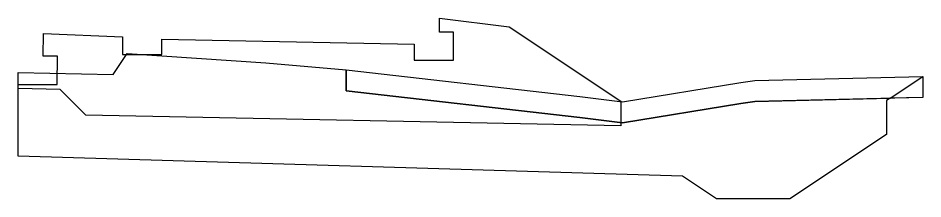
# Model space of a CAD drawing. Extents: x -717 to 1451, y -133302 to 233.
# Drawn here: x 476.26 to 482.71, y -109543.92 to -109542.63 of the extents above; entities that cross this region are included whole.
import ezdxf

# ---------------------------------------------------------------- set-up
doc = ezdxf.new("R2010")
doc.units = 0
for name, color, linetype, true_color in [('Объём_2563', 7, 'Continuous', 0xff8000), ('Объём_2570', 7, 'Continuous', 0x80ff00), ('Объём_2600', 7, 'Continuous', 0x808000)]:
    doc.layers.add(name, color=color, linetype=linetype, true_color=true_color)
doc.layers.add('Объём_2650', color=7, linetype='Continuous')

msp = doc.modelspace()

# ---------------------------------------------------------------- linework, layer by layer
at = {"layer": 'Объём_2563', "color": 250, "flags": 128}
msp.add_lwpolyline([(480.5521, -109543.4001), (476.7409, -109543.3238), (476.5572, -109543.1402), (476.2572, -109543.1342), (476.2572, -109543.1042), (476.5368, -109543.1044), (476.537, -109542.9044), (476.437, -109542.9043), (476.4372, -109542.7415), (477.0014, -109542.7668), (477.0014, -109542.8911), (477.2814, -109542.8911), (477.2814, -109542.7831), (479.0805, -109542.8189), (479.0805, -109542.9323), (479.3605, -109542.9323), (479.3605, -109542.7323), (479.2605, -109542.7323), (479.2605, -109542.6323), (479.7572, -109542.6942), (480.5521, -109543.2241), (480.5521, -109543.4001), (480.5521, -109543.4001)], dxfattribs=at)
at = {"layer": 'Объём_2570', "flags": 128}
msp.add_lwpolyline([(482.7058, -109543.1975), (481.5071, -109543.2272), (481.4073, -109543.2413), (480.5654, -109543.3781), (480.2613, -109543.3401), (478.5951, -109543.1499), (478.5951, -109542.9999), (480.2613, -109543.1901), (480.5654, -109543.2281), (481.4073, -109543.0913), (481.5071, -109543.0772), (482.7058, -109543.0475), (482.7058, -109543.1975), (482.7058, -109543.1975)], dxfattribs=at)
at = {"layer": 'Объём_2600', "color": 5, "flags": 128}
msp.add_lwpolyline([(482.4722, -109543.2032), (482.7058, -109543.0475), (482.7058, -109543.1975), (482.4722, -109543.2032), (482.4722, -109543.2032)], dxfattribs=at)
at = {"layer": 'Объём_2650', "color": 6, "flags": 128}
msp.add_lwpolyline([(482.4465, -109543.2204), (482.4465, -109543.4607), (481.757, -109543.9204), (481.2359, -109543.9204), (480.9919, -109543.7577), (476.2572, -109543.6157), (476.2572, -109543.0209), (476.9339, -109543.0351), (477.0339, -109542.885), (478.0235, -109542.9514), (478.5951, -109542.9999), (478.5951, -109543.1499), (480.2613, -109543.3401), (480.5654, -109543.3781), (481.4073, -109543.2413), (481.5071, -109543.2272), (482.4722, -109543.2032), (482.4465, -109543.2204), (482.4465, -109543.2204)], dxfattribs=at)

doc.saveas('drawing.dxf')
